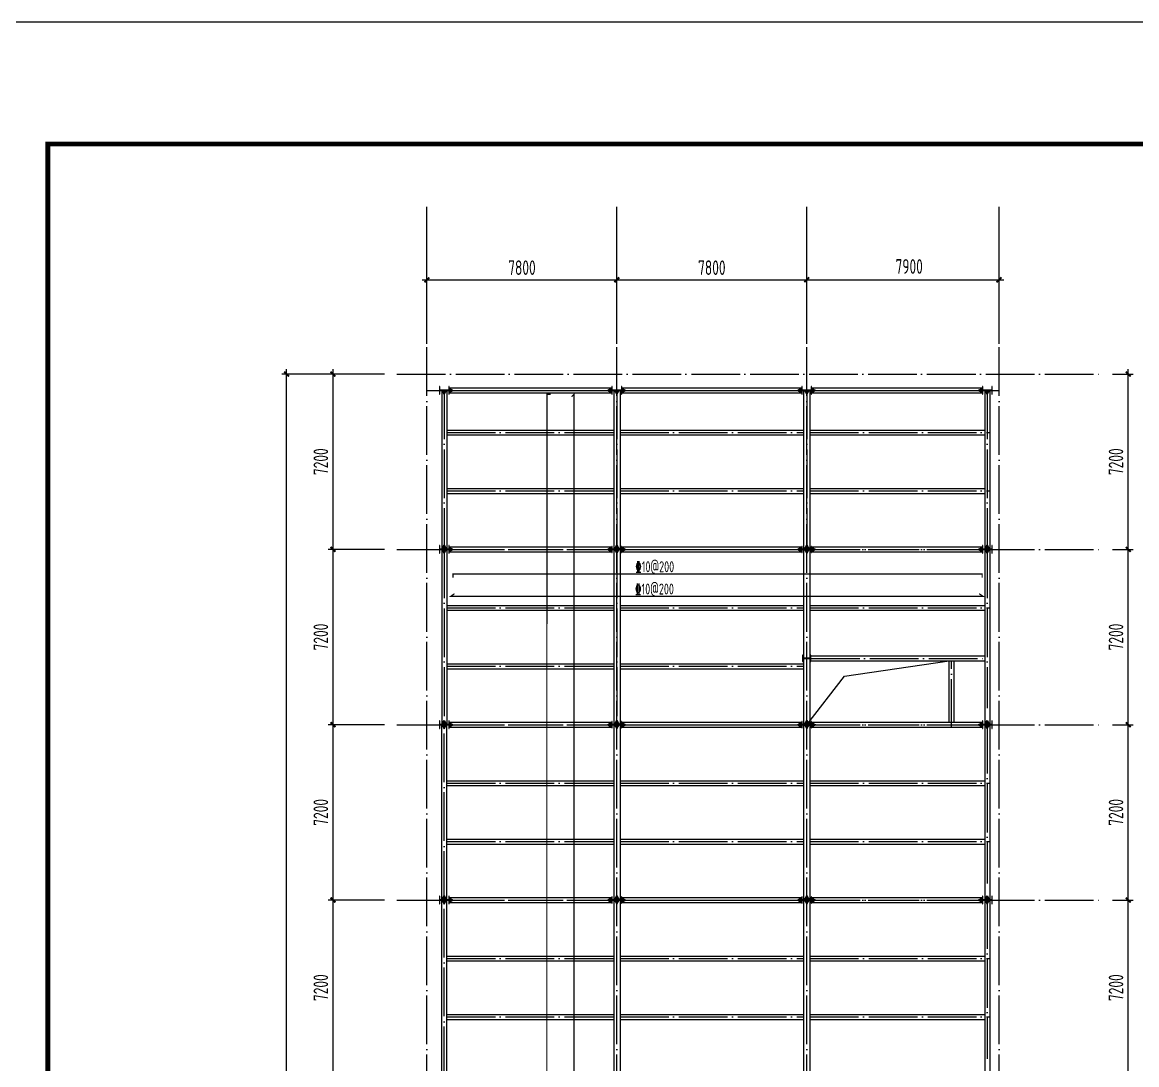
# Model space of a CAD drawing. Extents: x -32169 to 443031, y -120117 to 204739.
# Drawn here: x 301181 to 346960, y -14326 to 28483 of the extents above; entities that cross this region are included whole.
import ezdxf

# ---------------------------------------------------------------- set-up
doc = ezdxf.new("R2010")
doc.units = 0
doc.header["$LTSCALE"] = 1000
for name, pattern in [('CONTINOUS', [0]), ('DASHED', [0.75, 0.5, -0.25]), ('DOTE', [2.42, 2, -0.2, 0.02, -0.2])]:
    doc.linetypes.add(name, pattern=pattern)
doc.layers.get('0').update_dxf_attribs({"linetype": 'CONTINUOUS'})
doc.layers.get('Defpoints').update_dxf_attribs({"linetype": 'CONTINUOUS'})
for name, color, linetype in [('_TCH_KEY', 7, 'CONTINUOUS'), ('AXIS', 3, 'CONTINUOUS'), ('BEAM', 4, 'DASHED'), ('DIM', 3, 'CONTINUOUS'), ('DOTE', 1, 'CONTINUOUS'), ('FLOOR_REIN', 1, 'CONTINUOUS'), ('FLOOR_UP_REIN', 13, 'CONTINUOUS'), ('FLOOR_UP_TEXT', 7, 'CONTINUOUS'), ('PUB_DIM', 3, 'CONTINUOUS'), ('PUB_TITLE', 3, 'CONTINUOUS'), ('TEXT', 7, 'CONTINUOUS'), ('梁', 4, 'CONTINUOUS'), ('钢柱', 2, 'CONTINUOUS')]:
    doc.layers.add(name, color=color, linetype=linetype)
doc.styles.add('TSSD_Dimension', font='Tssdeng.shx', dxfattribs={"width": 0.7, "bigfont": 'hztxt.shx'})
doc.styles.add('TSSD_Rein', font='Tssdeng.shx', dxfattribs={"width": 0.7, "bigfont": 'hztxt.shx'})
doc.dimstyles.new('TSSD_200_200', dxfattribs={"dimtxt": 600, "dimasz": 200, "dimexe": 200, "dimexo": 500, "dimgap": 200, "dimtad": 1, "dimdec": 0, "dimzin": 0, "dimdsep": 46, "dimtxsty": 'TSSD_Dimension', "dimblk": 'ARCHTICK', "dimblk1": 'ARCHTICK', "dimblk2": 'ARCHTICK', "dimcen": 0, "dimdle": 200, "dimclrt": 7, "dimadec": 0, "dimazin": 0, "dimtfac": 1, "dimtdec": 0, "dimtix": 1, "dimtmove": 2, "dimatfit": 3, "dimfxl": 1, "dimtolj": 1, "dimtzin": 0, "dimarcsym": 0})

# ---------------------------------------------------------------- blocks, each defined once
blk = doc.blocks.new('_ArchTick')
at = {"color": 0, "linetype": 'ByBlock', "const_width": 0.4}
blk.add_lwpolyline([(-0.5, -0.5), (0.5, 0.5)], dxfattribs=at)
blk = doc.blocks.new('*D926')
at = {"layer": 'Defpoints', "color": 0}
for p in [(325605, 17906), (317805, 15277), (325605, 15277)]:
    blk.add_point(p, dxfattribs=at)
at = {"layer": 'DIM', "color": 0, "lineweight": -2}
for p, q in [((317605, 17906), (325805, 17906)), ((317805, 15777), (317805, 18106)), ((325605, 15777), (325605, 18106))]:
    blk.add_line(p, q, dxfattribs=at)
at = {"layer": 'DIM', "color": 0, "lineweight": -2, "xscale": 200, "yscale": 200, "zscale": 200, "rotation": 180}
blk.add_blockref('_ArchTick', (317805, 17906), dxfattribs=at)
at = {"layer": 'DIM', "color": 0, "lineweight": -2, "xscale": 200, "yscale": 200, "zscale": 200}
blk.add_blockref('_ArchTick', (325605, 17906), dxfattribs=at)
at = {"layer": 'DIM', "color": 7, "insert": (321705, 18406), "char_height": 600, "attachment_point": 5, "style": 'TSSD_Dimension'}
blk.add_mtext('\\A1;7800', dxfattribs=at)
blk = doc.blocks.new('*D927')
at = {"layer": 'Defpoints', "color": 0}
for p in [(333405, 17906), (325605, 15277), (333405, 15277)]:
    blk.add_point(p, dxfattribs=at)
at = {"layer": 'DIM', "color": 0, "lineweight": -2}
for p, q in [((325405, 17906), (333605, 17906)), ((325605, 15777), (325605, 18106)), ((333405, 15777), (333405, 18106))]:
    blk.add_line(p, q, dxfattribs=at)
at = {"layer": 'DIM', "color": 0, "lineweight": -2, "xscale": 200, "yscale": 200, "zscale": 200, "rotation": 180}
blk.add_blockref('_ArchTick', (325605, 17906), dxfattribs=at)
at = {"layer": 'DIM', "color": 0, "lineweight": -2, "xscale": 200, "yscale": 200, "zscale": 200}
blk.add_blockref('_ArchTick', (333405, 17906), dxfattribs=at)
at = {"layer": 'DIM', "color": 7, "insert": (329505, 18406), "char_height": 600, "attachment_point": 5, "style": 'TSSD_Dimension'}
blk.add_mtext('\\A1;7800', dxfattribs=at)
blk = doc.blocks.new('*D928')
at = {"layer": 'Defpoints', "color": 0}
for p in [(341305, 17906), (333405, 15277), (341305, 15277)]:
    blk.add_point(p, dxfattribs=at)
at = {"layer": 'DIM', "color": 0, "lineweight": -2}
for p, q in [((333205, 17906), (341505, 17906)), ((333405, 15777), (333405, 18106)), ((341305, 15777), (341305, 18106))]:
    blk.add_line(p, q, dxfattribs=at)
at = {"layer": 'DIM', "color": 0, "lineweight": -2, "xscale": 200, "yscale": 200, "zscale": 200, "rotation": 180}
blk.add_blockref('_ArchTick', (333405, 17906), dxfattribs=at)
at = {"layer": 'DIM', "color": 0, "lineweight": -2, "xscale": 200, "yscale": 200, "zscale": 200}
blk.add_blockref('_ArchTick', (341305, 17906), dxfattribs=at)
at = {"layer": 'DIM', "color": 7, "insert": (337613, 18456), "char_height": 600, "attachment_point": 5, "style": 'TSSD_Dimension'}
blk.add_mtext('\\A1;7900', dxfattribs=at)
blk = doc.blocks.new('*D939')
at = {"layer": 'Defpoints', "color": 0}
for p in [(313945, -7563), (316565, -7563), (316565, -14763)]:
    blk.add_point(p, dxfattribs=at)
at = {"layer": 'DIM', "color": 0, "lineweight": -2}
for p, q in [((316065, -7563), (313745, -7563)), ((313945, -14963), (313945, -7363)), ((316065, -14763), (313745, -14763))]:
    blk.add_line(p, q, dxfattribs=at)
at = {"layer": 'DIM', "color": 0, "lineweight": -2, "xscale": 200, "yscale": 200, "zscale": 200}
for p, rotation in [((313945, -7563), 90), ((313945, -14763), 270)]:
    blk.add_blockref('_ArchTick', p, dxfattribs=dict(at, rotation=rotation))
at = {"layer": 'DIM', "color": 7, "insert": (313445, -11163), "char_height": 600, "attachment_point": 5, "rotation": 90, "style": 'TSSD_Dimension'}
blk.add_mtext('\\A1;7200', dxfattribs=at)
blk = doc.blocks.new('*D940')
at = {"layer": 'Defpoints', "color": 0}
for p in [(313945, -363), (316565, -363), (316565, -7563)]:
    blk.add_point(p, dxfattribs=at)
at = {"layer": 'DIM', "color": 0, "lineweight": -2}
for p, q in [((316065, -363), (313745, -363)), ((313945, -7763), (313945, -163)), ((316065, -7563), (313745, -7563))]:
    blk.add_line(p, q, dxfattribs=at)
at = {"layer": 'DIM', "color": 0, "lineweight": -2, "xscale": 200, "yscale": 200, "zscale": 200}
for p, rotation in [((313945, -363), 90), ((313945, -7563), 270)]:
    blk.add_blockref('_ArchTick', p, dxfattribs=dict(at, rotation=rotation))
at = {"layer": 'DIM', "color": 7, "insert": (313445, -3963), "char_height": 600, "attachment_point": 5, "rotation": 90, "style": 'TSSD_Dimension'}
blk.add_mtext('\\A1;7200', dxfattribs=at)
blk = doc.blocks.new('*D941')
at = {"layer": 'Defpoints', "color": 0}
for p in [(313945, 6837), (316565, 6837), (316565, -363)]:
    blk.add_point(p, dxfattribs=at)
at = {"layer": 'DIM', "color": 0, "lineweight": -2}
for p, q in [((313945, -563), (313945, 7037)), ((316065, 6837), (313745, 6837)), ((316065, -363), (313745, -363))]:
    blk.add_line(p, q, dxfattribs=at)
at = {"layer": 'DIM', "color": 0, "lineweight": -2, "xscale": 200, "yscale": 200, "zscale": 200}
for p, rotation in [((313945, 6837), 90), ((313945, -363), 270)]:
    blk.add_blockref('_ArchTick', p, dxfattribs=dict(at, rotation=rotation))
at = {"layer": 'DIM', "color": 7, "insert": (313445, 3237), "char_height": 600, "attachment_point": 5, "rotation": 90, "style": 'TSSD_Dimension'}
blk.add_mtext('\\A1;7200', dxfattribs=at)
blk = doc.blocks.new('*D942')
at = {"layer": 'Defpoints', "color": 0}
for p in [(313945, 14037), (316565, 14037), (316565, 6837)]:
    blk.add_point(p, dxfattribs=at)
at = {"layer": 'DIM', "color": 0, "lineweight": -2}
for p, q in [((313945, 6637), (313945, 14237)), ((316065, 14037), (313745, 14037)), ((316065, 6837), (313745, 6837))]:
    blk.add_line(p, q, dxfattribs=at)
at = {"layer": 'DIM', "color": 0, "lineweight": -2, "xscale": 200, "yscale": 200, "zscale": 200}
for p, rotation in [((313945, 14037), 90), ((313945, 6837), 270)]:
    blk.add_blockref('_ArchTick', p, dxfattribs=dict(at, rotation=rotation))
at = {"layer": 'DIM', "color": 7, "insert": (313445, 10437), "char_height": 600, "attachment_point": 5, "rotation": 90, "style": 'TSSD_Dimension'}
blk.add_mtext('\\A1;7200', dxfattribs=at)
blk = doc.blocks.new('*D954')
at = {"layer": 'Defpoints', "color": 0}
for p in [(345469, -7563), (346610, -7563), (345469, -14763)]:
    blk.add_point(p, dxfattribs=at)
at = {"layer": 'DIM', "color": 0, "lineweight": -2}
for p, q in [((345969, -7563), (346810, -7563)), ((346610, -14963), (346610, -7363)), ((345969, -14763), (346810, -14763))]:
    blk.add_line(p, q, dxfattribs=at)
at = {"layer": 'DIM', "color": 0, "lineweight": -2, "xscale": 200, "yscale": 200, "zscale": 200}
for p, rotation in [((346610, -7563), 90), ((346610, -14763), 270)]:
    blk.add_blockref('_ArchTick', p, dxfattribs=dict(at, rotation=rotation))
at = {"layer": 'DIM', "color": 7, "insert": (346110, -11163), "char_height": 600, "attachment_point": 5, "rotation": 90, "style": 'TSSD_Dimension'}
blk.add_mtext('\\A1;7200', dxfattribs=at)
blk = doc.blocks.new('*D955')
at = {"layer": 'Defpoints', "color": 0}
for p in [(345469, -363), (346610, -363), (345469, -7563)]:
    blk.add_point(p, dxfattribs=at)
at = {"layer": 'DIM', "color": 0, "lineweight": -2}
for p, q in [((345969, -363), (346810, -363)), ((346610, -7763), (346610, -163)), ((345969, -7563), (346810, -7563))]:
    blk.add_line(p, q, dxfattribs=at)
at = {"layer": 'DIM', "color": 0, "lineweight": -2, "xscale": 200, "yscale": 200, "zscale": 200}
for p, rotation in [((346610, -363), 90), ((346610, -7563), 270)]:
    blk.add_blockref('_ArchTick', p, dxfattribs=dict(at, rotation=rotation))
at = {"layer": 'DIM', "color": 7, "insert": (346110, -3963), "char_height": 600, "attachment_point": 5, "rotation": 90, "style": 'TSSD_Dimension'}
blk.add_mtext('\\A1;7200', dxfattribs=at)
blk = doc.blocks.new('*D956')
at = {"layer": 'Defpoints', "color": 0}
for p in [(345469, 6837), (346610, 6837), (345469, -363)]:
    blk.add_point(p, dxfattribs=at)
at = {"layer": 'DIM', "color": 0, "lineweight": -2}
for p, q in [((346610, -563), (346610, 7037)), ((345969, 6837), (346810, 6837)), ((345969, -363), (346810, -363))]:
    blk.add_line(p, q, dxfattribs=at)
at = {"layer": 'DIM', "color": 0, "lineweight": -2, "xscale": 200, "yscale": 200, "zscale": 200}
for p, rotation in [((346610, 6837), 90), ((346610, -363), 270)]:
    blk.add_blockref('_ArchTick', p, dxfattribs=dict(at, rotation=rotation))
at = {"layer": 'DIM', "color": 7, "insert": (346110, 3237), "char_height": 600, "attachment_point": 5, "rotation": 90, "style": 'TSSD_Dimension'}
blk.add_mtext('\\A1;7200', dxfattribs=at)
blk = doc.blocks.new('*D957')
at = {"layer": 'Defpoints', "color": 0}
for p in [(345469, 14037), (346610, 14037), (345469, 6837)]:
    blk.add_point(p, dxfattribs=at)
at = {"layer": 'DIM', "color": 0, "lineweight": -2}
for p, q in [((346610, 6637), (346610, 14237)), ((345969, 14037), (346810, 14037)), ((345969, 6837), (346810, 6837))]:
    blk.add_line(p, q, dxfattribs=at)
at = {"layer": 'DIM', "color": 0, "lineweight": -2, "xscale": 200, "yscale": 200, "zscale": 200}
for p, rotation in [((346610, 14037), 90), ((346610, 6837), 270)]:
    blk.add_blockref('_ArchTick', p, dxfattribs=dict(at, rotation=rotation))
at = {"layer": 'DIM', "color": 7, "insert": (346110, 10437), "char_height": 600, "attachment_point": 5, "rotation": 90, "style": 'TSSD_Dimension'}
blk.add_mtext('\\A1;7200', dxfattribs=at)
blk = doc.blocks.new('*D920')
at = {"layer": 'Defpoints', "color": 0}
for p in [(312041, 14037), (315965, 14037), (315965, -93963)]:
    blk.add_point(p, dxfattribs=at)
at = {"layer": 'DIM', "color": 0, "lineweight": -2}
for p, q in [((312041, -94163), (312041, 14237)), ((315465, 14037), (311841, 14037)), ((315465, -93963), (311841, -93963))]:
    blk.add_line(p, q, dxfattribs=at)
at = {"layer": 'DIM', "color": 0, "lineweight": -2, "xscale": 200, "yscale": 200, "zscale": 200}
for p, rotation in [((312041, 14037), 90), ((312041, -93963), 270)]:
    blk.add_blockref('_ArchTick', p, dxfattribs=dict(at, rotation=rotation))
at = {"layer": 'DIM', "color": 7, "insert": (311541, -39963), "char_height": 600, "attachment_point": 5, "rotation": 90, "style": 'TSSD_Dimension'}
blk.add_mtext('\\A1;108000', dxfattribs=at)
blk = doc.blocks.new('刚接')
at = {"layer": 'BEAM', "linetype": 'CONTINOUS'}
h = blk.add_hatch(color=256, dxfattribs=at)
h.paths.add_polyline_path([(195, 0), (0, 0), (0, 112)])
h.paths.add_polyline_path([(0, 0), (195, 0), (0, -112)])
blk.add_lwpolyline([(195, 0), (0, -112), (0, 112)], close=True, dxfattribs=at)

msp = doc.modelspace()

# ---------------------------------------------------------------- linework, layer by layer
at = {"layer": '_TCH_KEY'}
msp.add_line((318715.24457, 13367.3647), (325405.24457, 13367.3647), dxfattribs=at)
at = {"layer": 'AXIS'}
for p, q in [((317805.24457, 15277.3647), (317805.24457, 20906.3941)), ((325605.24457, 15277.3647), (325605.24457, 20906.3941)), ((333405.24457, 15277.3647), (333405.24457, 20906.3941)), ((341305.24457, 15277.3647), (341305.24457, 20906.3941))]:
    msp.add_line(p, q, dxfattribs=at)
at = {"layer": 'DOTE', "linetype": 'DOTE'}
for p, q in [((317805.24457, -95762.90283), (317805.24457, 15277.3647)), ((325605.24457, -95762.90283), (325605.24457, 15277.3647)), ((333405.24457, -95762.90283), (333405.24457, 15277.3647)), ((341305.24457, -95762.90283), (341305.24457, 15277.3647)), ((316565.24457, 14037.3647), (345469.06221, 14037.3647)), ((317805.24457, 13367.3647), (341305.24457, 13367.3647)), ((318515.24457, 13363.3647), (318515.24457, 6841.3647)), ((318715.24457, 13367.3647), (325405.24457, 13367.3647)), ((325605.24457, 13363.3647), (325605.24457, 6841.3647)), ((325805.24457, 13367.3647), (333205.24457, 13367.3647)), ((333405.24457, 13363.3647), (333405.24457, 6841.3647)), ((333605.24457, 13367.3647), (340620.70192, 13367.3647)), ((340820.70192, 13363.3647), (340820.70192, 6841.3647)), ((318615.24457, 11637.3647), (325475.24457, 11637.3647)), ((325735.24457, 11637.3647), (333275.24457, 11637.3647)), ((333535.24457, 11637.3647), (340920.70192, 11637.3647)), ((318615.24457, 9237.3647), (325475.24457, 9237.3647)), ((325735.24457, 9237.3647), (333275.24457, 9237.3647)), ((333535.24457, 9237.3647), (340920.70192, 9237.3647)), ((316565.24457, 6837.3647), (345469.06221, 6837.3647)), ((318515.24457, 6833.3647), (318515.24457, -358.6353)), ((318715.24457, 6837.3647), (325405.24457, 6837.3647)), ((325605.24457, 6833.3647), (325605.24457, -358.6353)), ((325805.24457, 6837.3647), (333205.24457, 6837.3647)), ((333605.24457, 6837.3647), (340620.70192, 6837.3647)), ((340820.70192, 6833.3647), (340820.70192, 311.3647)), ((318615.24457, 4437.3647), (325475.24457, 4437.3647)), ((325735.24457, 4437.3647), (333275.24457, 4437.3647)), ((333535.24457, 4437.3647), (340920.70192, 4437.3647)), ((333580.24457, 2362.36447), (340720.70192, 2362.36447)), ((318615.24457, 2037.3647), (325475.24457, 2037.3647)), ((325735.24457, 2037.3647), (333275.24457, 2037.3647)), ((339355.24457, -487.6353), (339355.24457, 2262.36447)), ((316565.24457, -362.6353), (345469.06221, -362.6353)), ((318515.24457, -7558.6353), (318515.24457, -366.6353)), ((318715.24457, -362.6353), (325405.24457, -362.6353)), ((325805.24457, -362.6353), (333205.24457, -362.6353)), ((333605.24457, -362.6353), (340620.70192, -362.6353)), ((340820.70192, -366.6353), (340820.70192, -6888.6353)), ((318615.24457, -2762.6353), (325475.24457, -2762.6353)), ((325735.24457, -2762.6353), (333275.24457, -2762.6353)), ((333535.24457, -2762.6353), (340920.70192, -2762.6353)), ((318615.24457, -5162.6353), (325475.24457, -5162.6353)), ((325735.24457, -5162.6353), (333275.24457, -5162.6353)), ((333535.24457, -5162.6353), (340920.70192, -5162.6353)), ((316565.24457, -7562.6353), (345469.06221, -7562.6353)), ((318515.24457, -14758.6353), (318515.24457, -7566.6353)), ((318715.24457, -7562.6353), (325405.24457, -7562.6353)), ((325805.24457, -7562.6353), (333205.24457, -7562.6353)), ((333605.24457, -7562.6353), (340620.70192, -7562.6353)), ((340820.70192, -7566.6353), (340820.70192, -14088.6353)), ((318615.24457, -9962.6353), (325475.24457, -9962.6353)), ((325735.24457, -9962.6353), (333275.24457, -9962.6353)), ((333535.24457, -9962.6353), (340920.70192, -9962.6353)), ((318615.24457, -12362.6353), (325475.24457, -12362.6353)), ((325735.24457, -12362.6353), (333275.24457, -12362.6353)), ((333535.24457, -12362.6353), (340920.70192, -12362.6353))]:
    msp.add_line(p, q, dxfattribs=at)
at = {"layer": 'FLOOR_REIN', "const_width": 50}
for points in [[(323732.43588, -93023.82716), (323838.5019, -93129.89317), (323846.31428, 13210.66476), (323740.24826, 13104.59875)], [(318936.62385, 5015.71309), (318780.55783, 4909.64707), (340646.29156, 4909.64707), (340490.22554, 5015.71309)]]:
    msp.add_lwpolyline(points, dxfattribs=at)
at = {"layer": 'FLOOR_UP_REIN', "const_width": 50}
for points in [[(322881.65291, 13208.15085), (322731.65291, 13208.15085), (322723.84053, -92963.12228), (322873.84053, -92963.12228)], [(340610.06763, 5674.59295), (340610.06763, 5824.59295), (318878.05457, 5824.59295), (318878.05457, 5674.59295)]]:
    msp.add_lwpolyline(points, dxfattribs=at)
at = {"layer": 'PUB_TITLE'}
msp.add_lwpolyline([(300230.54765, -120116.90179), (384230.54765, -120116.90179), (384230.54765, 28483.09821), (300230.54765, 28483.09821)], close=True, dxfattribs=at)
at = {"layer": 'PUB_TITLE', "const_width": 200}
msp.add_lwpolyline([(302230.54765, -118116.90179), (382230.54765, -118116.90179), (382230.54765, 23483.09821), (302230.54765, 23483.09821)], close=True, dxfattribs=at)
at = {"layer": 'TEXT'}
for p, q in [((334957.71611, 1624.89797), (339255.24457, 2262.36447)), ((333405.24457, -366.6353), (334957.71611, 1624.89797))]:
    msp.add_line(p, q, dxfattribs=at)
at = {"layer": '梁'}
for p, q in [((318415.24457, 13363.3647), (318415.24457, 6841.3647)), ((318615.24457, 13363.3647), (318615.24457, 6841.3647)), ((318715.24457, 13467.3647), (325405.24457, 13467.3647)), ((325475.24457, 13371.3647), (325475.24457, 6841.3647)), ((325735.24457, 13371.3647), (325735.24457, 6841.3647)), ((325805.24457, 13467.3647), (333205.24457, 13467.3647)), ((333275.24457, 13371.3647), (333275.24457, 6841.3647)), ((333535.24457, 13371.3647), (333535.24457, 6841.3647)), ((333605.24457, 13467.3647), (340620.70192, 13467.3647)), ((340720.70192, 13363.3647), (340720.70192, 6841.3647)), ((340920.70192, 13363.3647), (340920.70192, 6841.3647)), ((318715.24457, 13267.3647), (325405.24457, 13267.3647)), ((325805.24457, 13267.3647), (333205.24457, 13267.3647)), ((333605.24457, 13267.3647), (340620.70192, 13267.3647)), ((318615.24457, 11737.3647), (325475.24457, 11737.3647)), ((318615.24457, 11537.3647), (325475.24457, 11537.3647)), ((325735.24457, 11737.3647), (333275.24457, 11737.3647)), ((325735.24457, 11537.3647), (333275.24457, 11537.3647)), ((333535.24457, 11737.3647), (340720.70192, 11737.3647)), ((333535.24457, 11537.3647), (340720.70192, 11537.3647)), ((318615.24457, 9337.3647), (325475.24457, 9337.3647)), ((325735.24457, 9337.3647), (333275.24457, 9337.3647)), ((333535.24457, 9337.3647), (340720.70192, 9337.3647)), ((318615.24457, 9137.3647), (325475.24457, 9137.3647)), ((325735.24457, 9137.3647), (333275.24457, 9137.3647)), ((333535.24457, 9137.3647), (340720.70192, 9137.3647)), ((318715.24457, 6937.3647), (325405.24457, 6937.3647)), ((325805.24457, 6937.3647), (333205.24457, 6937.3647)), ((333605.24457, 6937.3647), (340620.70192, 6937.3647)), ((318415.24457, 6833.3647), (318415.24457, -358.6353)), ((318615.24457, 6833.3647), (318615.24457, -358.6353)), ((318715.24457, 6737.3647), (325405.24457, 6737.3647)), ((325475.24457, 6833.3647), (325475.24457, -358.6353)), ((325735.24457, 6833.3647), (325735.24457, -358.6353)), ((325805.24457, 6737.3647), (333205.24457, 6737.3647)), ((333275.24457, 6833.3647), (333275.24457, 2366.36447)), ((333535.24457, 6833.3647), (333535.24457, 2366.36447)), ((333605.24457, 6737.3647), (340620.70192, 6737.3647)), ((340720.70192, 6833.3647), (340720.70192, -358.6353)), ((340920.70192, 6833.3647), (340920.70192, -358.6353)), ((318615.24457, 4537.3647), (325475.24457, 4537.3647)), ((318615.24457, 4337.3647), (325475.24457, 4337.3647)), ((325735.24457, 4537.3647), (333275.24457, 4537.3647)), ((325735.24457, 4337.3647), (333275.24457, 4337.3647)), ((333535.24457, 4537.3647), (340720.70192, 4537.3647)), ((333535.24457, 4337.3647), (340720.70192, 4337.3647)), ((333275.24457, 2358.36447), (333275.24457, -358.6353)), ((333535.24457, 2358.36447), (333535.24457, -358.6353)), ((333580.24457, 2462.36447), (340720.70192, 2462.36447)), ((318615.24457, 2137.3647), (325475.24457, 2137.3647)), ((318615.24457, 1937.3647), (325475.24457, 1937.3647)), ((325735.24457, 2137.3647), (333275.24457, 2137.3647)), ((325735.24457, 1937.3647), (333275.24457, 1937.3647)), ((333580.24457, 2262.36447), (340720.70192, 2262.36447)), ((339255.24457, -262.6353), (339255.24457, 2262.36447)), ((339455.24457, -262.6353), (339455.24457, 2262.36447)), ((318415.24457, -7558.6353), (318415.24457, -366.6353)), ((318615.24457, -7558.6353), (318615.24457, -366.6353)), ((318715.24457, -262.6353), (325405.24457, -262.6353)), ((325475.24457, -366.6353), (325475.24457, -7558.6353)), ((325735.24457, -366.6353), (325735.24457, -7558.6353)), ((325805.24457, -262.6353), (333205.24457, -262.6353)), ((333275.24457, -366.6353), (333275.24457, -7558.6353)), ((333535.24457, -366.6353), (333535.24457, -7558.6353)), ((333605.24457, -262.6353), (340620.70192, -262.6353)), ((340720.70192, -366.6353), (340720.70192, -7558.6353)), ((340920.70192, -366.6353), (340920.70192, -7558.6353)), ((318715.24457, -462.6353), (325405.24457, -462.6353)), ((325805.24457, -462.6353), (333205.24457, -462.6353)), ((333605.24457, -462.6353), (340620.70192, -462.6353)), ((318615.24457, -2662.6353), (325475.24457, -2662.6353)), ((325735.24457, -2662.6353), (333275.24457, -2662.6353)), ((333535.24457, -2662.6353), (340720.70192, -2662.6353)), ((318615.24457, -2862.6353), (325475.24457, -2862.6353)), ((325735.24457, -2862.6353), (333275.24457, -2862.6353)), ((333535.24457, -2862.6353), (340720.70192, -2862.6353)), ((318615.24457, -5062.6353), (325475.24457, -5062.6353)), ((318615.24457, -5262.6353), (325475.24457, -5262.6353)), ((325735.24457, -5062.6353), (333275.24457, -5062.6353)), ((325735.24457, -5262.6353), (333275.24457, -5262.6353)), ((333535.24457, -5062.6353), (340720.70192, -5062.6353)), ((333535.24457, -5262.6353), (340720.70192, -5262.6353)), ((318415.24457, -14758.6353), (318415.24457, -7566.6353)), ((318615.24457, -14758.6353), (318615.24457, -7566.6353)), ((318715.24457, -7462.6353), (325405.24457, -7462.6353)), ((318715.24457, -7662.6353), (325405.24457, -7662.6353)), ((325475.24457, -7566.6353), (325475.24457, -14758.6353)), ((325735.24457, -7566.6353), (325735.24457, -14758.6353)), ((325805.24457, -7462.6353), (333205.24457, -7462.6353)), ((325805.24457, -7662.6353), (333205.24457, -7662.6353)), ((333275.24457, -7566.6353), (333275.24457, -14758.6353)), ((333535.24457, -7566.6353), (333535.24457, -14758.6353)), ((333605.24457, -7462.6353), (340620.70192, -7462.6353)), ((333605.24457, -7662.6353), (340620.70192, -7662.6353)), ((340720.70192, -7566.6353), (340720.70192, -14758.6353)), ((340920.70192, -7566.6353), (340920.70192, -14758.6353)), ((318615.24457, -9862.6353), (325475.24457, -9862.6353)), ((318615.24457, -10062.6353), (325475.24457, -10062.6353)), ((325735.24457, -9862.6353), (333275.24457, -9862.6353)), ((325735.24457, -10062.6353), (333275.24457, -10062.6353)), ((333535.24457, -9862.6353), (340720.70192, -9862.6353)), ((333535.24457, -10062.6353), (340720.70192, -10062.6353)), ((318615.24457, -12262.6353), (325475.24457, -12262.6353)), ((325735.24457, -12262.6353), (333275.24457, -12262.6353)), ((333535.24457, -12262.6353), (340720.70192, -12262.6353)), ((318615.24457, -12462.6353), (325475.24457, -12462.6353)), ((325735.24457, -12462.6353), (333275.24457, -12462.6353)), ((333535.24457, -12462.6353), (340720.70192, -12462.6353))]:
    msp.add_line(p, q, dxfattribs=at)
at = {"layer": '钢柱'}
for points in [[(318715.24457, 13207.3647), (318715.24457, 13527.3647), (318701.24457, 13527.3647), (318701.24457, 13371.3647), (318329.24457, 13371.3647), (318329.24457, 13527.3647), (318315.24457, 13527.3647), (318315.24457, 13207.3647), (318329.24457, 13207.3647), (318329.24457, 13363.3647), (318701.24457, 13363.3647), (318701.24457, 13207.3647)], [(325805.24457, 13207.3647), (325805.24457, 13527.3647), (325791.24457, 13527.3647), (325791.24457, 13371.3647), (325419.24457, 13371.3647), (325419.24457, 13527.3647), (325405.24457, 13527.3647), (325405.24457, 13207.3647), (325419.24457, 13207.3647), (325419.24457, 13363.3647), (325791.24457, 13363.3647), (325791.24457, 13207.3647)], [(333605.24457, 13207.3647), (333605.24457, 13527.3647), (333591.24457, 13527.3647), (333591.24457, 13371.3647), (333219.24457, 13371.3647), (333219.24457, 13527.3647), (333205.24457, 13527.3647), (333205.24457, 13207.3647), (333219.24457, 13207.3647), (333219.24457, 13363.3647), (333591.24457, 13363.3647), (333591.24457, 13207.3647)], [(341020.70192, 13207.3647), (341020.70192, 13527.3647), (341006.70192, 13527.3647), (341006.70192, 13371.3647), (340634.70192, 13371.3647), (340634.70192, 13527.3647), (340620.70192, 13527.3647), (340620.70192, 13207.3647), (340634.70192, 13207.3647), (340634.70192, 13363.3647), (341006.70192, 13363.3647), (341006.70192, 13207.3647)], [(318715.24457, 6677.3647), (318715.24457, 6997.3647), (318701.24457, 6997.3647), (318701.24457, 6841.3647), (318329.24457, 6841.3647), (318329.24457, 6997.3647), (318315.24457, 6997.3647), (318315.24457, 6677.3647), (318329.24457, 6677.3647), (318329.24457, 6833.3647), (318701.24457, 6833.3647), (318701.24457, 6677.3647)], [(325805.24457, 6712.3647), (325805.24457, 6962.3647), (325791.24457, 6962.3647), (325791.24457, 6841.3647), (325419.24457, 6841.3647), (325419.24457, 6962.3647), (325405.24457, 6962.3647), (325405.24457, 6712.3647), (325419.24457, 6712.3647), (325419.24457, 6833.3647), (325791.24457, 6833.3647), (325791.24457, 6712.3647)], [(333605.24457, 6712.3647), (333605.24457, 6962.3647), (333591.24457, 6962.3647), (333591.24457, 6841.3647), (333219.24457, 6841.3647), (333219.24457, 6962.3647), (333205.24457, 6962.3647), (333205.24457, 6712.3647), (333219.24457, 6712.3647), (333219.24457, 6833.3647), (333591.24457, 6833.3647), (333591.24457, 6712.3647)], [(341020.70192, 6677.3647), (341020.70192, 6997.3647), (341006.70192, 6997.3647), (341006.70192, 6841.3647), (340634.70192, 6841.3647), (340634.70192, 6997.3647), (340620.70192, 6997.3647), (340620.70192, 6677.3647), (340634.70192, 6677.3647), (340634.70192, 6833.3647), (341006.70192, 6833.3647), (341006.70192, 6677.3647)], [(333580.24457, 2237.36447), (333580.24457, 2487.36447), (333566.24457, 2487.36447), (333566.24457, 2366.36447), (333244.24457, 2366.36447), (333244.24457, 2487.36447), (333230.24457, 2487.36447), (333230.24457, 2237.36447), (333244.24457, 2237.36447), (333244.24457, 2358.36447), (333566.24457, 2358.36447), (333566.24457, 2237.36447)], [(318715.24457, -522.6353), (318715.24457, -202.6353), (318701.24457, -202.6353), (318701.24457, -358.6353), (318329.24457, -358.6353), (318329.24457, -202.6353), (318315.24457, -202.6353), (318315.24457, -522.6353), (318329.24457, -522.6353), (318329.24457, -366.6353), (318701.24457, -366.6353), (318701.24457, -522.6353)], [(325805.24457, -487.6353), (325805.24457, -237.6353), (325791.24457, -237.6353), (325791.24457, -358.6353), (325419.24457, -358.6353), (325419.24457, -237.6353), (325405.24457, -237.6353), (325405.24457, -487.6353), (325419.24457, -487.6353), (325419.24457, -366.6353), (325791.24457, -366.6353), (325791.24457, -487.6353)], [(333605.24457, -487.6353), (333605.24457, -237.6353), (333591.24457, -237.6353), (333591.24457, -358.6353), (333219.24457, -358.6353), (333219.24457, -237.6353), (333205.24457, -237.6353), (333205.24457, -487.6353), (333219.24457, -487.6353), (333219.24457, -366.6353), (333591.24457, -366.6353), (333591.24457, -487.6353)], [(341020.70192, -522.6353), (341020.70192, -202.6353), (341006.70192, -202.6353), (341006.70192, -358.6353), (340634.70192, -358.6353), (340634.70192, -202.6353), (340620.70192, -202.6353), (340620.70192, -522.6353), (340634.70192, -522.6353), (340634.70192, -366.6353), (341006.70192, -366.6353), (341006.70192, -522.6353)], [(318715.24457, -7722.6353), (318715.24457, -7402.6353), (318701.24457, -7402.6353), (318701.24457, -7558.6353), (318329.24457, -7558.6353), (318329.24457, -7402.6353), (318315.24457, -7402.6353), (318315.24457, -7722.6353), (318329.24457, -7722.6353), (318329.24457, -7566.6353), (318701.24457, -7566.6353), (318701.24457, -7722.6353)], [(325805.24457, -7687.6353), (325805.24457, -7437.6353), (325791.24457, -7437.6353), (325791.24457, -7558.6353), (325419.24457, -7558.6353), (325419.24457, -7437.6353), (325405.24457, -7437.6353), (325405.24457, -7687.6353), (325419.24457, -7687.6353), (325419.24457, -7566.6353), (325791.24457, -7566.6353), (325791.24457, -7687.6353)], [(333605.24457, -7687.6353), (333605.24457, -7437.6353), (333591.24457, -7437.6353), (333591.24457, -7558.6353), (333219.24457, -7558.6353), (333219.24457, -7437.6353), (333205.24457, -7437.6353), (333205.24457, -7687.6353), (333219.24457, -7687.6353), (333219.24457, -7566.6353), (333591.24457, -7566.6353), (333591.24457, -7687.6353)], [(341020.70192, -7722.6353), (341020.70192, -7402.6353), (341006.70192, -7402.6353), (341006.70192, -7558.6353), (340634.70192, -7558.6353), (340634.70192, -7402.6353), (340620.70192, -7402.6353), (340620.70192, -7722.6353), (340634.70192, -7722.6353), (340634.70192, -7566.6353), (341006.70192, -7566.6353), (341006.70192, -7722.6353)]]:
    msp.add_lwpolyline(points, close=True, dxfattribs=at)

# ---------------------------------------------------------------- block references
at = {"layer": 'PUB_DIM', "yscale": 0.8571399999782441, "zscale": 0.8571399999840642, "rotation": 90}
for p, xscale in [((318515.24457, 13363.3647), -0.857139999931678), ((325605.24457, 13363.3647), -0.857139999931678), ((333405.24457, 13363.3647), -0.857139999931678), ((340820.70192, 13363.3647), -0.857139999931678), ((318515.24457, 6841.3647), 0.857139999931678), ((325605.24457, 6841.3647), 0.857139999931678), ((333405.24457, 6841.3647), 0.857139999931678), ((340820.70192, 6841.3647), 0.857139999931678), ((318515.24457, 6833.3647), -0.857139999931678), ((325605.24457, 6833.3647), -0.857139999931678), ((333405.24457, 6833.3647), -0.857139999931678), ((340820.70192, 6833.3647), -0.857139999931678), ((318515.24457, -358.6353), 0.857139999931678), ((318515.24457, -366.6353), -0.857139999931678), ((325605.24457, -358.6353), 0.857139999931678), ((325605.24457, -366.6353), -0.857139999931678), ((333405.24457, -358.6353), 0.857139999931678), ((333405.24457, -366.6353), -0.857139999931678), ((340820.70192, -358.6353), 0.857139999931678), ((340820.70192, -366.6353), -0.857139999931678), ((318515.24457, -7558.6353), 0.857139999931678), ((318515.24457, -7566.6353), -0.857139999931678), ((325605.24457, -7558.6353), 0.857139999931678), ((325605.24457, -7566.6353), -0.857139999931678), ((333405.24457, -7558.6353), 0.857139999931678), ((333405.24457, -7566.6353), -0.857139999931678), ((340820.70192, -7558.6353), 0.857139999931678), ((340820.70192, -7566.6353), -0.857139999931678)]:
    msp.add_blockref('刚接', p, dxfattribs=dict(at, xscale=xscale))
at = {"layer": 'PUB_DIM', "yscale": 0.8571399999782441, "zscale": 0.8571399999840642}
for p, xscale in [((318715.24457, 13367.3647), 0.857139999931678), ((325405.24457, 13367.3647), -0.857139999931678), ((325805.24457, 13367.3647), 0.857139999931678), ((333205.24457, 13367.3647), -0.857139999931678), ((333605.24457, 13367.3647), 0.857139999931678), ((340620.70192, 13367.3647), -0.857139999931678), ((318715.24457, 6837.3647), 0.857139999931678), ((325405.24457, 6837.3647), -0.857139999931678), ((325805.24457, 6837.3647), 0.857139999931678), ((333205.24457, 6837.3647), -0.857139999931678), ((333605.24457, 6837.3647), 0.857139999931678), ((340620.70192, 6837.3647), -0.857139999931678), ((318715.24457, -362.6353), 0.857139999931678), ((325405.24457, -362.6353), -0.857139999931678), ((325805.24457, -362.6353), 0.857139999931678), ((333205.24457, -362.6353), -0.857139999931678), ((333605.24457, -362.6353), 0.857139999931678), ((340620.70192, -362.6353), -0.857139999931678), ((318715.24457, -7562.6353), 0.857139999931678), ((325405.24457, -7562.6353), -0.857139999931678), ((325805.24457, -7562.6353), 0.857139999931678), ((333205.24457, -7562.6353), -0.857139999931678), ((333605.24457, -7562.6353), 0.857139999931678), ((340620.70192, -7562.6353), -0.857139999931678)]:
    msp.add_blockref('刚接', p, dxfattribs=dict(at, xscale=xscale))

# ---------------------------------------------------------------- texts
at = {"layer": 'FLOOR_UP_TEXT', "style": 'TSSD_Rein', "width": 0.7}
for p in [(326359.56386, 5899.18849), (326349.04933, 4984.24262)]:
    msp.add_text('\x8410@200', height=450, dxfattribs=at).set_placement(p)

# ---------------------------------------------------------------- dimensions: what is measured, and where the dimension line sits
at = {"layer": 'DIM'}
for p1, p2, distance, picture, middle in [((317805.24457, 15277.3647), (325605.24457, 15277.3647), 2629.0294, '*D926', (321705.24457, 18406.3941)), ((325605.24457, 15277.3647), (333405.24457, 15277.3647), 2629.0294, '*D927', (329505.24457, 18406.3941)), ((316565.24457, 6837.3647), (316565.24457, 14037.3647), 2620.03123, '*D942', (313445.21334, 10437.3647)), ((345469.06221, 6837.3647), (345469.06221, 14037.3647), -1141.39352, '*D957', (346110.45573, 10437.3647)), ((316565.24457, -362.6353), (316565.24457, 6837.3647), 2620.03123, '*D941', (313445.21334, 3237.3647)), ((345469.06221, -362.6353), (345469.06221, 6837.3647), -1141.39352, '*D956', (346110.45573, 3237.3647)), ((316565.24457, -7562.6353), (316565.24457, -362.6353), 2620.03123, '*D940', (313445.21334, -3962.6353)), ((345469.06221, -7562.6353), (345469.06221, -362.6353), -1141.39352, '*D955', (346110.45573, -3962.6353)), ((316565.24457, -14762.6353), (316565.24457, -7562.6353), 2620.03123, '*D939', (313445.21334, -11162.6353)), ((345469.06221, -14762.6353), (345469.06221, -7562.6353), -1141.39352, '*D954', (346110.45573, -11162.6353))]:
    dim = msp.add_aligned_dim(p1=p1, p2=p2, distance=distance, dimstyle='TSSD_200_200', dxfattribs=at)
    dim.commit()
    dim.dimension.update_dxf_attribs({"geometry": picture, "text_midpoint": middle})
dim = msp.add_linear_dim(base=(341305.24457, 17906.3941), p1=(333405.24457, 15277.3647), p2=(341305.24457, 15277.3647), angle=0, dimstyle='TSSD_200_200', dxfattribs=at)
dim.commit()
dim.dimension.update_dxf_attribs({"geometry": '*D928', "text_midpoint": (337613.24457, 18456.3941), "dimtype": 161})
dim = msp.add_linear_dim(base=(312041.16625, 14037.3647), p1=(315965.24457, -93962.6353), p2=(315965.24457, 14037.3647), angle=90, dimstyle='TSSD_200_200', dxfattribs=at)
dim.commit()
dim.dimension.update_dxf_attribs({"geometry": '*D920', "text_midpoint": (311541.16625, -39962.6353)})

doc.saveas('drawing.dxf')
